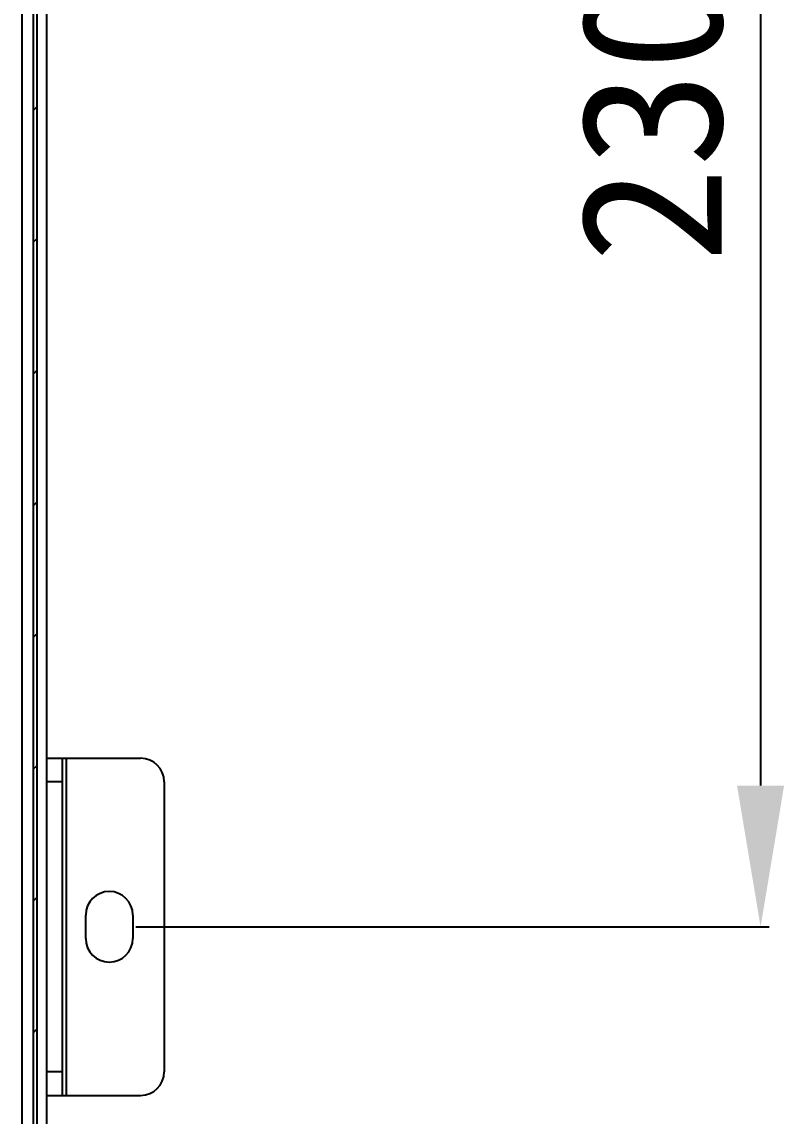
# Model space of a CAD drawing. Header units: millimetres. Extents: x 2890 to 3977, y 86 to 903.
# Drawn here: x 3276.5 to 3373.7, y 210.5 to 350 of the extents above; entities that cross this region are included whole.
import ezdxf

# ---------------------------------------------------------------- set-up
doc = ezdxf.new("R2010")
doc.units = ezdxf.units.MM
doc.layers.add('00_COMPONENTS', color=7, linetype='Continuous')
doc.layers.add('DIM', color=2, linetype='Continuous')
doc.styles.get("Standard").update_dxf_attribs({"font": 'simsun.ttc'})
doc.dimstyles.get("Standard").update_dxf_attribs({"dimscale": 6, "dimtxt": 3, "dimasz": 3, "dimexe": 0.18, "dimexo": 0.0625, "dimgap": 0.8, "dimtad": 1, "dimtoh": 1, "dimdec": 1, "dimzin": 0, "dimdsep": 46, "dimtxsty": 'Standard', "dimcen": 0.09, "dimclrd": 256, "dimclre": 256, "dimclrt": 256, "dimadec": 0, "dimazin": 2, "dimtfac": 1, "dimtdec": 1, "dimtofl": 0, "dimtmove": 0, "dimatfit": 3, "dimfxl": 1, "dimtolj": 1, "dimtzin": 0, "dimarcsym": 0})

# ---------------------------------------------------------------- blocks, each defined once
blk = doc.blocks.new('*D46')
at = {"layer": 'Defpoints', "color": 0}
for p in [(3290.64, 465.11), (3290.64, 234.61), (3370.7, 234.61)]:
    blk.add_point(p, dxfattribs=at)
at = {"layer": 'DIM', "lineweight": -2}
for p, q in [((3291.02, 465.11), (3371.78, 465.11)), ((3370.7, 447.11), (3370.7, 252.61)), ((3291.02, 234.61), (3371.78, 234.61))]:
    blk.add_line(p, q, dxfattribs=at)
at = {"layer": 'DIM'}
for points in [[(3373.7, 447.11), (3367.7, 447.11), (3370.7, 465.11)], [(3367.7, 252.61), (3373.7, 252.61), (3370.7, 234.61)]]:
    blk.add_solid(points, dxfattribs=at)
at = {"layer": 'DIM', "insert": (3356.9, 349.86), "char_height": 18, "attachment_point": 5, "rotation": 90}
blk.add_mtext('\\A1;230.5', dxfattribs=at)

msp = doc.modelspace()

# ---------------------------------------------------------------- linework, layer by layer
at = {"layer": '00_COMPONENTS', "color": 7, "linetype": 'Continuous'}
for p, q in [((3277.94, 525.11), (3277.94, 139.06)), ((3278.44, 125.91), (3278.44, 525.11)), ((3276.49, 518.91), (3276.49, 139.06)), ((3279.64, 256.11), (3291.64, 256.11)), ((3281.64, 256.11), (3281.64, 213.11)), ((3282.14, 256.11), (3282.14, 213.11)), ((3281.64, 253.11), (3279.64, 253.11)), ((3294.64, 253.11), (3294.64, 216.11)), ((3284.64, 233.11), (3284.64, 236.11)), ((3290.64, 236.11), (3290.64, 233.11)), ((3281.64, 216.11), (3279.64, 216.11)), ((3279.64, 213.11), (3291.64, 213.11))]:
    msp.add_line(p, q, dxfattribs=at)
at = {"layer": '00_COMPONENTS', "color": 3, "linetype": 'Continuous'}
msp.add_line((3279.64, 524.11), (3279.64, 125.91), dxfattribs=at)
at = {"layer": '00_COMPONENTS', "color": 2, "linetype": 'Continuous'}
for p, q in [((3277.94, 338.7), (3278.44, 339.2)), ((3277.94, 321.9), (3278.44, 322.4)), ((3277.94, 305.1), (3278.44, 305.6)), ((3277.94, 288.3), (3278.44, 288.8)), ((3277.94, 271.5), (3278.44, 272)), ((3277.94, 254.7), (3278.44, 255.2)), ((3277.94, 237.9), (3278.44, 238.4)), ((3277.94, 221.09), (3278.44, 221.59))]:
    msp.add_line(p, q, dxfattribs=at)
at = {"layer": '00_COMPONENTS', "color": 7, "linetype": 'Continuous'}
for centre, start, end in [((3291.64, 253.11), 0, 90), ((3287.64, 236.11), 0, 180), ((3287.64, 233.11), 180, 0), ((3291.64, 216.11), 270, 0)]:
    msp.add_arc(centre, 3, start, end, dxfattribs=at)

# ---------------------------------------------------------------- dimensions: what is measured, and where the dimension line sits
at = {"layer": 'DIM'}
dim = msp.add_linear_dim(base=(3370.7, 234.61), p1=(3290.64, 465.11), p2=(3290.64, 234.61), angle=90, dimstyle='Standard', dxfattribs=at)
dim.commit()
dim.dimension.update_dxf_attribs({"geometry": '*D46', "text_midpoint": (3356.9, 349.86)})

doc.saveas('drawing.dxf')
